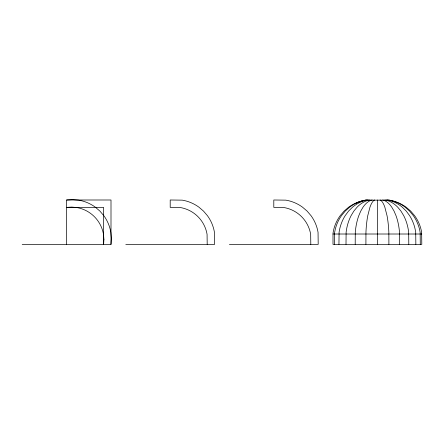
<?xml version="1.0" encoding="UTF-8"?>
<svg xmlns="http://www.w3.org/2000/svg" width="444" height="444" viewBox="0 0 444 444"><rect width="100%" height="100%" fill="white"/><g stroke="black" fill="none" stroke-linecap="round" stroke-linejoin="round"><path stroke-width="0.67" d="M22.2 244.394L111 244.394L111.394 238.35L110.845 232.312A39.244 39.244 0 0 0 103.841 215.701L99.9 211.094L95.299 207.154A39.244 39.244 0 0 0 78.682 200.15L72.644 199.606L66.6 199.994L66.6 244.394M333 234.01L333.155 232.312A39.244 39.244 0 0 1 340.16 215.701L344.1 211.094L348.701 207.154A39.244 39.244 0 0 1 365.318 200.15L389.482 200.15A39.244 39.244 0 0 1 406.099 207.154L410.7 211.094L414.641 215.701A39.244 39.244 0 0 1 421.645 232.312L421.8 244.394L333 244.394L333 234.01L421.8 234.01M374.714 199.994L374.275 200.15A39.244 10.157 90 0 0 369.974 207.154L367.76 215.701A39.244 10.157 90 0 0 365.95 232.312L365.906 244.394M372.205 199.994L371.362 200.15A39.244 19.625 90 0 0 363.053 207.154L360.75 211.094L358.78 215.701A39.244 19.625 90 0 0 355.278 232.312L355.2 244.394M370.057 199.994L368.859 200.15A39.244 27.75 -90 0 0 357.109 207.154L353.851 211.094L351.065 215.701A39.244 27.75 -90 0 0 346.115 232.312L346.004 244.394M365.651 200.427A39.244 33.988 -90 0 1 366.938 200.15L368.403 199.994M356.415 203.091A39.244 37.907 -90 0 1 365.728 200.15L367.366 199.994M66.6 199.994L111 199.994L111 244.394M125.802 244.394L214.602 244.394L214.446 232.312A39.244 39.244 0 0 0 207.442 215.701L203.502 211.094L198.895 207.154A39.244 39.244 0 0 0 182.279 200.15L170.202 199.994L170.202 207.398L180.27 207.526A32.706 32.706 0 0 1 207.071 234.327L207.198 244.394M229.398 244.394L318.198 244.394L318.048 232.312A39.244 39.244 0 0 0 311.039 215.701L307.098 211.094L302.497 207.154A39.244 39.244 0 0 0 285.881 200.15L273.798 199.994L273.798 207.398L283.866 207.526A32.706 32.706 0 0 1 310.672 234.327L310.8 244.394M387.434 199.994L389.072 200.15A39.244 37.907 -90 0 1 405.122 207.154L409.568 211.094L413.37 215.701A39.244 37.907 -90 0 1 420.141 232.312L420.285 244.394M386.397 199.994L387.862 200.15A39.244 33.988 -90 0 1 402.253 207.154L406.238 211.094L409.651 215.701A39.244 33.988 -90 0 1 415.717 232.312L415.85 244.394M384.743 199.994L385.941 200.15A39.244 27.75 -90 0 1 397.691 207.154L400.949 211.094L403.735 215.701A39.244 27.75 90 0 1 408.685 232.312L408.796 244.394M382.595 199.994L383.438 200.15A39.244 19.625 -90 0 1 391.747 207.154L394.05 211.094L396.02 215.701A39.244 19.625 90 0 1 399.522 232.312L399.6 244.394M380.086 199.994L380.525 200.15A39.244 10.157 -90 0 1 384.826 207.154L387.04 215.701A39.244 10.157 90 0 1 388.85 232.312L388.894 244.394M377.4 199.994L377.4 244.394M338.95 244.394L339.083 232.312A39.244 33.988 -90 0 1 345.149 215.701L348.562 211.094L352.547 207.154A39.244 33.988 90 0 1 366.938 200.15M334.515 244.394L334.659 232.312A39.244 37.907 -90 0 1 341.43 215.701L345.232 211.094L349.678 207.154A39.244 37.907 90 0 1 365.728 200.15M103.924 239.355L103.602 244.394L103.602 207.398L66.6 207.398L71.639 207.071L76.668 207.526A32.706 32.706 0 0 1 103.474 234.327L103.924 239.355"/></g></svg>
